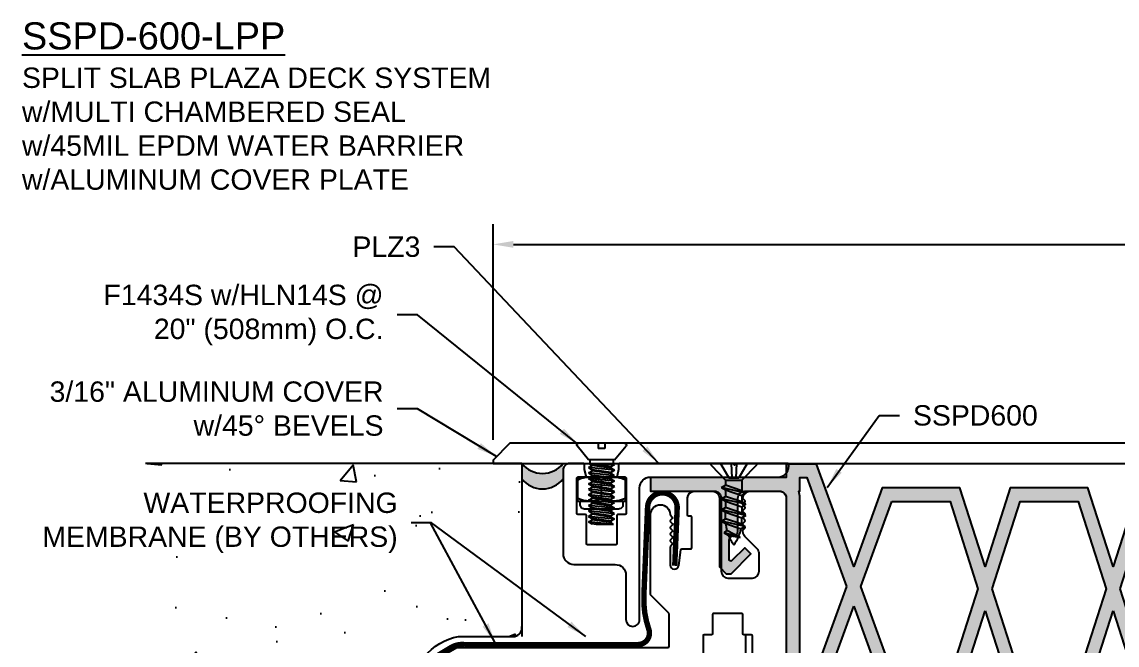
# Model space of a CAD drawing. Header units: inches. Extents: x -1.1 to 43.2, y -8.3 to 4.1.
# Drawn here: x -1.14 to 8.95, y -1.67 to 4.07 of the extents above; entities that cross this region are included whole.
import ezdxf

# ---------------------------------------------------------------- set-up
doc = ezdxf.new("R2010")
doc.units = ezdxf.units.IN
doc.header["$MEASUREMENT"] = 0
for name, color, linetype in [('Anchors', 4, 'Continuous'), ('Conditions', 1, 'Continuous'), ('Dimensions', 3, 'Continuous'), ('Fillers', 2, 'Continuous'), ('Metals', 7, 'Continuous'), ('Seal', 5, 'Continuous'), ('Text', 2, 'Continuous')]:
    doc.layers.add(name, color=color, linetype=linetype)
doc.styles.add('ARIAL', font='arial.ttf')
doc.dimstyles.new('ARIAL', dxfattribs={"dimtxt": 0.1875, "dimasz": 0.1875, "dimexe": 0.1875, "dimexo": 0.1875, "dimgap": 0.1875, "dimtad": 0, "dimtih": 1, "dimtoh": 1, "dimdec": 4, "dimzin": 0, "dimdsep": 46, "dimlunit": 4, "dimtxsty": 'ARIAL', "dimcen": 0.1875, "dimadec": 0, "dimazin": 0, "dimtfac": 1, "dimtdec": 4, "dimtofl": 0, "dimtmove": 0, "dimatfit": 3, "dimfxl": 0, "dimfrac": 2, "dimtolj": 1, "dimtzin": 0, "dimarcsym": 0})

# ---------------------------------------------------------------- blocks, each defined once
blk = doc.blocks.new('PLZLP1')
blk.add_lwpolyline([(1.247071067811863, 0.7295710678118663, 0.1989123673796979), (1.249999999999998, 0.7366421356237325), (1.249999999999996, 1.473000000000001, 1), (1.069999999999999, 1.473000000000001, -0.1989123673796543), (1.067071067811863, 1.465928932188135), (1.051213203435594, 1.450071067811867, 0.414213562373099), (1.051213203435594, 1.435928932188135), (1.067071067811863, 1.420071067811866, -0.1989123673796674), (1.069999999999999, 1.413000000000001, -0.1989123673796312), (1.067071067811865, 1.405928932188137), (1.051213203435594, 1.390071067811866, 0.4142135623730622), (1.051213203435594, 1.375928932188136), (1.067071067811863, 1.360071067811866, -0.1989123673796674), (1.069999999999999, 1.353000000000001, -0.1989123673796312), (1.067071067811865, 1.345928932188136), (1.051213203435594, 1.330071067811867, 0.4142135623730624), (1.051213203435594, 1.315928932188135), (1.067071067811863, 1.300071067811866, -0.1989123673796988), (1.069999999999999, 1.293, -0.1989123673796298), (1.067071067811865, 1.285928932188136), (1.051213203435594, 1.270071067811866, 0.4142135623730438), (1.051213203435596, 1.255928932188135), (1.067071067811863, 1.240071067811867, -0.1989123673796838), (1.069999999999999, 1.233000000000001, -0.1989123673796245), (1.067071067811865, 1.225928932188136), (1.051213203435594, 1.210071067811866, 0.4142135623730806), (1.051213203435596, 1.195928932188134), (1.067071067811863, 1.180071067811866, -0.1989123673796483), (1.069999999999997, 1.173000000000001), (1.069999999999997, 1.010000000000001, -0.9360898390489637), (0.9903479307737371, 1.004735647610976), (0.9711529076102021, 1.149316088097257, 0.376061697724831), (0.9612398903036361, 1.158000000000001), (0.8799999999999972, 1.158000000000001, -0.414213562373045), (0.8699999999999974, 1.168000000000001), (0.8699999999999974, 1.448, -0.4142135623730711), (0.8799999999999972, 1.458000000000001), (0.8999999999999986, 1.458000000000001, 0.4142135623730387), (0.9099999999999984, 1.468000000000001), (0.9099999999999984, 1.625500000000001, 0.4142135623730951), (0.8474999999999984, 1.688000000000001), (0.6624999999999979, 1.688000000000001, 0.414213562373097), (0.5999999999999979, 1.625500000000001), (0.5999999999999979, 0.9505000000000008, -0.4142135623730868), (0.5374999999999979, 0.8880000000000008), (0.3124999999999982, 0.8880000000000008, -0.4142135623730845), (0.2499999999999982, 0.9505000000000008), (0.2499999999999982, 1.112111652351683, -0.1989123673796587), (0.2683058261758386, 1.156305826175842), (0.3816941738241564, 1.269694173824159, 0.1989123673796594), (0.3999999999999968, 1.313888347648319), (0.3999999999999968, 1.325500000000001, 0.1989123673796171), (0.3970710678118632, 1.332571067811866), (0.3812132034355944, 1.348428932188136, -0.4142135623730624), (0.3812132034355944, 1.362571067811866), (0.3970710678118632, 1.378428932188135, 0.1989123673796693), (0.3999999999999968, 1.385500000000001, 0.1989123673796416), (0.3970710678118632, 1.392571067811867), (0.3812132034355944, 1.408428932188135, -0.4142135623730622), (0.3812132034355944, 1.422571067811866), (0.3970710678118632, 1.438428932188136, 0.1989123673796462), (0.3999999999999968, 1.445500000000001, 0.1989123673796416), (0.3970710678118632, 1.452571067811866), (0.3812132034355944, 1.468428932188135, -0.414213562373099), (0.3812132034355944, 1.482571067811866), (0.3970710678118632, 1.498428932188135, 0.1989123673796462), (0.3999999999999968, 1.505500000000001, 0.1989123673796416), (0.3970710678118632, 1.512571067811866), (0.3812132034355944, 1.528428932188135, -0.4142135623730442), (0.3812132034355944, 1.542571067811866), (0.3970710678118632, 1.558428932188136, 0.1989123673796379), (0.3999999999999968, 1.565500000000001, 0.1989123673796416), (0.3970710678118632, 1.572571067811866), (0.3812132034355944, 1.588428932188135, -0.4142135623730992), (0.3812132034355944, 1.602571067811867), (0.3970710678118632, 1.618428932188135, 0.1989123673796379), (0.3999999999999968, 1.625500000000001, 0.4142135623730951), (0.3374999999999968, 1.688000000000001), (0.06249999999999822, 1.688000000000001, 0.414213562373097), (-1.77635683940025e-15, 1.625500000000001), (-1.77635683940025e-15, 0.01000000000000068, 0.4142135623731101), (0.009999999999999787, 0), (0.389999999999997, 0, 0.4142135623730779), (0.3999999999999968, 0.01000000000000068), (0.3999999999999968, 0.1150000000000002, 0.4142135623730561), (0.389999999999997, 0.125), (0.322499999999998, 0.125, -0.4142135623730841), (0.3124999999999982, 0.1350000000000007), (0.3124999999999982, 0.3550000000000004, -0.4142135623730581), (0.322499999999998, 0.3650000000000002), (0.389999999999997, 0.3650000000000002, 0.4142135623730518), (0.3999999999999968, 0.375), (0.3999999999999968, 0.5525000000000002, -0.414213562373097), (0.4099999999999984, 0.5625000000000009), (0.6699999999999982, 0.5625000000000009, -0.4142135623730692), (0.6799999999999979, 0.5525000000000002), (0.6799999999999979, 0.375, 0.414213562373045), (0.6899999999999977, 0.3650000000000002), (0.7574999999999967, 0.3650000000000002, -0.4142135623730561), (0.7674999999999965, 0.3550000000000004), (0.7674999999999965, 0.1350000000000007, -0.4142135623730779), (0.7574999999999967, 0.125), (0.6899999999999977, 0.125, 0.414213562373045), (0.6799999999999979, 0.1150000000000002), (0.6799999999999979, 0.01000000000000068, 0.4142135623731101), (0.6899999999999995, 0), (3.239999999999998, 0, 0.414213562373091), (3.249999999999998, 0.01000000000000068), (3.249999999999998, 0.1192264973081016, 0.2679491924311495), (3.244999999999999, 0.1278867513459465), (3.035814157129574, 0.2486602540378451, 0.131652497587407), (3.030814157129573, 0.2500000000000009), (1.089999999999998, 0.2500000000000009, -0.414213562373097), (1.079999999999998, 0.2600000000000007), (1.079999999999998, 0.5583578643762701, -0.1989123673796518), (1.082928932188132, 0.5654289321881354)], format="xyb", close=True)
blk = doc.blocks.new('*D5')
at = {"layer": 'Defpoints', "color": 0}
for p in [(5.895181866325117, -1.943123596611392), (5.365181866325116, -2.168123596611393), (5.532961324120994, -2.168123596611393)]:
    blk.add_point(p, dxfattribs=at)
at = {"layer": 'Dimensions', "color": 0, "lineweight": -2}
for p, q in [((5.532961324120995, -1.755623596611392), (5.532961324120995, -1.568123596611392)), ((5.707681866325117, -1.943123596611392), (5.345461324120995, -1.943123596611392)), ((5.552681866325116, -2.168123596611393), (5.720461324120994, -2.168123596611393)), ((5.532961324120994, -2.355623596611393), (5.532961324120994, -2.543123596611393)), ((5.532961324120994, -2.543123596611393), (5.345461324120994, -2.543123596611393))]:
    blk.add_line(p, q, dxfattribs=at)
at = {"layer": 'Dimensions', "color": 0}
for points in [[(5.501711324120995, -1.755623596611392), (5.564211324120995, -1.755623596611392), (5.532961324120995, -1.943123596611392)], [(5.501711324120994, -2.355623596611393), (5.564211324120994, -2.355623596611393), (5.532961324120994, -2.168123596611393)]]:
    blk.add_solid(points, dxfattribs=at)
at = {"layer": 'Dimensions', "color": 0, "insert": (4.775159482374747, -2.543123596611392), "char_height": 0.1875, "attachment_point": 5, "style": 'ARIAL'}
blk.add_mtext('\\A1;1/4"\\P [6mm]', dxfattribs=at)
blk = doc.blocks.new('FSM1434S')
for p, q in [((0.2021999590287287, 0), (-0.2021999590287287, 0)), ((-0.1223999999999954, 0), (-0.04559999999999675, -0.1319999999999997)), ((-0.02372020366593475, 0), (-0.01903137791199683, -0.1319999999999997)), ((0.02372020366593475, 0), (0.01903137791199683, -0.1319999999999997)), ((0.1224000000000025, 0), (0.04560000000000386, -0.1319999999999997)), ((-0.209070226997607, -0.01631208755444646), (-0.07499999999999929, -0.1535999999999991)), ((0.2090702269976141, -0.01631208755444646), (0.07499999999999929, -0.1535999999999991)), ((-0.1124999999999936, -0.2213411198084714), (-0.07499999999999218, -0.1996904847138605)), ((-0.07499999999999929, -0.1535999999999991), (0.07499999999999929, -0.1535999999999991)), ((-0.07499999999999929, -0.1535999999999991), (-0.0750000000000064, -0.199690484713857)), ((0.0750000000000064, -0.2512904847138611), (-0.07499999999999218, -0.1996904847138605)), ((-0.04559999999999675, -0.1319999999999997), (0.04560000000000386, -0.1319999999999997)), ((0.07499999999999929, -0.1535999999999991), (0.07499999999999929, -0.2512904847138593)), ((0.1125000000000078, -0.2729411198084719), (-0.1124999999999936, -0.2213411198084714)), ((-0.1124999999999936, -0.2213411198084714), (-0.07499999999999218, -0.2429917549030822)), ((-0.07499999999999929, -0.2429917549030787), (-0.07499999999999929, -0.2464904847138598)), ((-0.07499999999999218, -0.2429917549030822), (-0.07499999999999218, -0.3028904847138598)), ((-0.07499999999999218, -0.2429917549030822), (0.0750000000000064, -0.2945917549030828)), ((0.1125000000000078, -0.2729411198084719), (0.0750000000000064, -0.2512904847138611)), ((0.1125000000000078, -0.2729411198084719), (0.0750000000000064, -0.2945917549030828)), ((0.07499999999999929, -0.2945917549030863), (0.07499999999999929, -0.2980904847138603)), ((0.0750000000000064, -0.2945917549030828), (0.0750000000000064, -0.3544904847138604)), ((-0.1124999999999936, -0.3245411198084707), (-0.07499999999999218, -0.3028904847138598)), ((0.1125000000000078, -0.3761411198084712), (-0.1124999999999936, -0.3245411198084707)), ((-0.1124999999999936, -0.3245411198084707), (-0.07499999999999218, -0.3461917549030833)), ((0.0750000000000064, -0.3544904847138604), (-0.07499999999999218, -0.3028904847138598)), ((-0.07499999999999218, -0.3461917549030833), (0.0750000000000064, -0.3977917549030821)), ((-0.07499999999999218, -0.3461917549030833), (-0.07499999999999218, -0.4060904847138609)), ((0.1125000000000078, -0.3761411198084712), (0.0750000000000064, -0.3544904847138604)), ((0.1125000000000078, -0.3761411198084712), (0.0750000000000064, -0.3977917549030821)), ((0.0750000000000064, -0.3977917549030821), (0.0750000000000064, -0.4576904847138596)), ((-0.1124999999999936, -0.4277411198084717), (-0.07499999999999218, -0.4060904847138609)), ((0.1125000000000078, -0.4793411198084705), (-0.1124999999999936, -0.4277411198084717)), ((-0.1124999999999936, -0.4277411198084717), (-0.07499999999999218, -0.4493917549030826)), ((0.0750000000000064, -0.4576904847138596), (-0.07499999999999218, -0.4060904847138609)), ((-0.07499999999999218, -0.5092904847138566), (-0.07499999999999218, -0.449391754903079)), ((-0.07499999999999218, -0.4493917549030826), (0.0750000000000064, -0.5009917549030831)), ((0.1125000000000078, -0.4793411198084705), (0.0750000000000064, -0.4576904847138596)), ((0.1125000000000078, -0.4793411198084705), (0.0750000000000064, -0.5009917549030831)), ((0.0750000000000064, -0.5244), (0.0750000000000064, -0.5009917549030796)), ((-0.1124999999999936, -0.5309411198084675), (-0.07499999999999218, -0.5092904847138566)), ((0.1054974343528237, -0.5812244573502046), (-0.1124999999999936, -0.5309411198084675)), ((-0.1124999999999936, -0.5309411198084675), (-0.07499999999999218, -0.5525917549030783)), ((0.07338413121035003, -0.5603346258502135), (-0.07499999999999218, -0.5092904847138566)), ((-0.07499999999999218, -0.5525917549030783), (0.06720391934592485, -0.6015099031580746)), ((0.1054974343528237, -0.5812244573502046), (0.06720391934592485, -0.6015099031580746)), ((0.1054974343528237, -0.5812244573502046), (0.07338413121035003, -0.5603346258502135)), ((-0.0885093113710731, -0.6395809368833536), (-0.06322969394716083, -0.6186114104252809)), ((0.05766015458528884, -0.6814778965481771), (-0.0885093113710731, -0.6395809368833536)), ((-0.0885093113710731, -0.6395809368833536), (-0.0513025382185468, -0.6605294167157645)), ((0.05766015458528884, -0.6814778965481771), (-0.06322969394716083, -0.6186114104252809)), ((-0.0513025382185468, -0.6605294167157645), (0.05766015458528884, -0.6814778965481771))]:
    blk.add_line(p, q)
for centre, radius, start, end in [((-0.2021999590287287, -0.009602841491085812), 0.009602841491087389, 90, 224.3206352445347), ((0.2021999590287287, -0.009602841491085812), 0.009602841491087389, 315.6793647554653, 90), ((0.2981151623510634, -0.5256258103886129), 0.3731171759479361, 184.1973960888634, 194.4309384336967), ((-0.2981151623510492, -0.5256258103886129), 0.3731171759479361, 336.5003795182769, 348.2653928388687), ((-0.2981151623510492, -0.5256258103886129), 0.3731171759479361, 354.6624059884859, 0.1882354729873082), ((0.2981151623510634, -0.5256258103886129), 0.3731171759479361, 201.2487049367108, 216.9666793800467), ((-0.2981151623510492, -0.5256258103886129), 0.3731171759479361, 323.0333206199533, 335.8103984866806)]:
    blk.add_arc(centre, radius, start, end)
blk = doc.blocks.new('SSPD600')
h = blk.add_hatch(color=256)
h.paths.add_polyline_path([(3.31386309079528, 0.03000000000000291), (3.081749999999891, -0.6935841450781073), (2.849636909204499, 0.02999999999999937), (2.134363090795324, 0.03000000000000114), (1.870999999999933, -0.6935841450781094), (1.527563457665983, 0.2499999999999947), (1.249999999999956, 0.2499999999999947), (1.249999999999957, 0.1249999999999982), (-4.440892098500626e-16, 0.1249999999999982), (0, 0), (0.5709999999999802, 1.77635683940025e-15, -0.414213562373095), (0.633999999999979, -0.06299999999999704), (0.6339999999999795, -0.6969999999999711), (0.6969999999999761, -0.7599999999999714), (0.7419999999999729, -0.7599999999999715), (0.9244335495460985, -0.5775664504538494), (0.8678650070511766, -0.5209979079589255), (0.749606601717776, -0.6392563132923276, -0.6681786379192963), (0.7239999999999753, -0.6286497115745284), (0.7239999999999753, -0.4499999999999797, -0.4142135623730918), (0.763999999999974, -0.4099999999999806, 0.4142135623730918), (0.8039999999999727, -0.3699999999999815), (0.8039999999999727, -0.06299999999999706, -0.4142135623730951), (0.8669999999999716, 1.790234627208065e-15), (1.186999999999958, 1.77635683940025e-15, -0.4142135623730954), (1.249999999999956, -0.06299999999999711), (1.249999999999954, -2.765243172579735), (1.51861526720523, -3.503257553746998, 0.3152987888789869), (1.87099999999994, -3.749999999999863, 0.3152987888789802), (2.223384732794639, -3.503257553746997), (2.49199999999991, -2.765243172579739), (2.760615267205185, -3.503257553746996, 0.2925142863903565), (3.081749999999897, -3.748695648221781, 0.2746935280229715), (3.402884732794593, -3.503257553746996), (3.671499999999869, -2.897533122415693), (3.94011526720514, -3.503257553747, 0.2925142863903512), (4.261249999999848, -3.748695648221781, 0.2984658077036655), (4.582384732794548, -3.503257553746999), (4.850999999999821, -2.897533122415717), (5.1196152672051, -3.503257553747, 0.2925142863903492), (5.440749999999798, -3.748695648221782, 0.2640128131684243), (5.761884732794504, -3.503257553747001), (6.030499999999776, -2.765243172579739), (6.299115267205057, -3.503257553746999, 0.3152987888789822), (6.651499999999761, -3.749999999999863, 0.3152987888789816), (7.003884732794464, -3.503257553746995), (7.272499999999734, -2.765243172579738), (7.272499999999733, -0.06299999999999886, -0.4142135623730951), (7.335499999999733, 1.77635683940025e-15), (7.655499999999721, 1.783295733304158e-15, -0.4142135623730951), (7.71849999999972, -0.06299999999999704), (7.71849999999972, -0.3699999999999839, 0.4142135623730868), (7.758499999999717, -0.4099999999999824, -0.4142135623730918), (7.798499999999715, -0.4499999999999802), (7.798499999999715, -0.6286497115745279, -0.6681786379193178), (7.772893398281914, -0.6392563132923271), (7.654634992948512, -0.5209979079589251), (7.598066450453592, -0.5775664504538477), (7.780499999999717, -0.759999999999973), (7.825499999999717, -0.7599999999999731), (7.888499999999711, -0.6969999999999722), (7.888499999999711, -0.06299999999999706, -0.4142135623730951), (7.95149999999971, 1.790234627208065e-15), (8.522499999999692, 1.77635683940025e-15), (8.522499999999692, 0.1249999999999983), (7.272499999999733, 0.1249999999999982), (7.272499999999733, 0.2499999999999929), (6.994936542333708, 0.2499999999999964), (6.651499999999759, -0.6935841450781115), (6.388136909204366, 0.03000000000000291), (5.672863090795191, 0.03000000000000291), (5.440749999999799, -0.6935841450781085), (5.208636909204408, 0.0300000000000047), (4.493363090795238, 0.03000000000000114), (4.261249999999844, -0.693584145078111), (4.029136909204453, 0.03000000000000291)])
h.paths.add_polyline_path([(3.93796082546314, -0.09499999999998822), (4.195613055353483, -0.8981992846840915), (3.671499999999869, -2.532057572395329), (3.147386944646249, -0.8981992846840878), (3.40503917453659, -0.09499999999998997)], flags=16)
h.paths.add_polyline_path([(3.016113055353531, -0.8981992846840876), (2.514556388839352, -2.461740791560172), (1.937511110779673, -0.8763219200882926), (2.221889033071532, -0.09499999999998998), (2.758460825463187, -0.0949999999999953)], flags=16)
h.paths.add_polyline_path([(4.584539174536548, -0.09499999999998998), (5.117460825463096, -0.0949999999999882), (5.37511305535344, -0.8981992846840874), (4.850999999999818, -2.532057572395347), (4.326886944646201, -0.898199284684095)], flags=16)
h.paths.add_polyline_path([(3.081749999999891, -1.102814424290072), (3.59738444290325, -2.710241675646364), (3.286195145183706, -3.458384010773012, -0.2603241482600565), (3.079754394362832, -3.622779599050769, -0.2790076256030863), (2.878076844803416, -3.460505035831288), (2.584333097608406, -2.653450723307008)], flags=16)
h.paths.add_polyline_path([(4.261249999999844, -1.102814424290072), (4.776896729538226, -2.710279977726946), (4.464665006629332, -3.461214293189948, -0.2882746981297863), (4.26191630620309, -3.62312222325637, -0.2819026123962213), (4.057576844803372, -3.460505035831293), (3.745606342903971, -2.710270399763536)], flags=16)
h.paths.add_polyline_path([(1.804488889220192, -0.8763219200882927), (1.374999999999948, -2.056332945127556), (1.37499999999995, -0.06299999999999878, 0.08563797076646412), (1.364129895839132, 5.329070518200751e-15), (1.37499999999995, 7.105427357601002e-15), (1.37499999999995, 0.1250000000000018), (1.440037515389772, 0.1250000000000018)], flags=16)
h.paths.add_polyline_path([(5.764039174536501, -0.09499999999998998), (6.300610966928158, -0.09499999999998998), (6.584988889220018, -0.8763219200882932), (6.03049999999978, -2.39976762255939), (6.007943611160332, -2.461740791560179), (5.506386944646158, -0.8981992846840882)], flags=16)
h.paths.add_polyline_path([(1.870999999999933, -1.059059695098474), (2.42548888922017, -2.582505397569554), (2.105923155196407, -3.46050503583129, -0.3152987888789809), (1.870999999999938, -3.62499999999987, -0.3152987888789884), (1.636076844803462, -3.460505035831291), (1.374999999999947, -2.743202299991172), (1.374999999999947, -2.421808495147927)], flags=16)
h.paths.add_polyline_path([(5.440749999999797, -1.102814424290072), (5.938166902391281, -2.653450723307008), (5.645657130373948, -3.457114716894465, -0.2481028093257481), (5.437557923772715, -3.622616121012147, -0.2777064699222137), (5.237076844803334, -3.460505035831297), (4.925106342903922, -2.710270399763553)], flags=16)
h.paths.add_polyline_path([(6.651499999999755, -1.059059695098474), (7.147499999999742, -2.421808495147929), (7.147499999999742, -2.743202299991172), (6.886423155196226, -3.460505035831291, -0.3152987888789889), (6.65149999999975, -3.62499999999987, -0.3152987888789811), (6.416576844803281, -3.46050503583129), (6.097011110779519, -2.582505397569554)], flags=16)
h.paths.add_polyline_path([(6.718011110779496, -0.8763219200882927), (7.082462484609916, 0.1250000000000018), (7.147499999999738, 0.1250000000000018), (7.147499999999738, 7.107162081076979e-15), (7.158370104160557, 5.329070518200751e-15, 0.08563797076646777), (7.147499999999738, -0.06300000000000149), (7.147499999999742, -2.056332945127555)], flags=16)
for points in [[(7.272499999999733, -0.06299999999999706, -0.4142135623730869), (7.335499999999733, 1.77635683940025e-15), (7.655499999999721, 1.77635683940025e-15, -0.4142135623730951), (7.71849999999972, -0.06299999999999706), (7.71849999999972, -0.369999999999985, 0.4142135623730785), (7.758499999999717, -0.4099999999999824, -0.4142135623730884), (7.798499999999715, -0.4499999999999797), (7.798499999999715, -0.6286497115745302, -0.6681786379192528), (7.772893398281914, -0.6392563132923268), (7.654634992948512, -0.5209979079589253), (7.598066450453592, -0.5775664504538476), (7.780499999999718, -0.7599999999999731), (7.825499999999717, -0.7599999999999731), (7.888499999999711, -0.6969999999999725), (7.888499999999711, -0.06299999999999706, -0.4142135623730951), (7.95149999999971, 1.77635683940025e-15), (8.522499999999692, 1.77635683940025e-15), (8.522499999999692, 0.1249999999999982), (7.272499999999733, 0.1249999999999982), (7.272499999999733, 0.2499999999999929), (6.994936542333708, 0.2499999999999964), (6.651499999999759, -0.6935841450781108), (6.388136909204366, 0.03000000000000291), (5.672863090795191, 0.03000000000000291), (5.440749999999799, -0.6935841450781091), (5.208636909204408, 0.03000000000000469), (4.493363090795238, 0.03000000000000114), (4.261249999999844, -0.6935841450781108), (4.029136909204453, 0.03000000000000291), (3.31386309079528, 0.03000000000000291), (3.081749999999891, -0.6935841450781073), (2.849636909204499, 0.02999999999999936), (2.134363090795324, 0.03000000000000114), (1.870999999999933, -0.6935841450781091), (1.527563457665982, 0.2499999999999947), (1.249999999999956, 0.2499999999999947), (1.249999999999957, 0.1249999999999982), (0, 0.1249999999999982), (0, 0), (0.570999999999982, 1.77635683940025e-15, -0.4142135623730869), (0.633999999999979, -0.06299999999999706), (0.633999999999979, -0.6969999999999708), (0.6969999999999761, -0.7599999999999714), (0.7419999999999733, -0.7599999999999714), (0.924433549546098, -0.5775664504538494), (0.8678650070511766, -0.5209979079589253), (0.7496066017177734, -0.6392563132923303, -0.6681786379192081), (0.7239999999999753, -0.6286497115745284), (0.7239999999999753, -0.4499999999999797, -0.4142135623730885), (0.7639999999999736, -0.4099999999999806, 0.414213562373095), (0.8039999999999727, -0.3699999999999815), (0.8039999999999727, -0.06299999999999706, -0.4142135623730951), (0.8669999999999716, 1.77635683940025e-15), (1.186999999999959, 1.77635683940025e-15, -0.4142135623730869), (1.249999999999956, -0.06299999999999706), (1.249999999999954, -2.765243172579735), (1.51861526720523, -3.503257553746996, 0.3152987888789879), (1.87099999999994, -3.749999999999863, 0.3152987888789808), (2.223384732794639, -3.503257553746996), (2.49199999999991, -2.765243172579739), (2.760615267205186, -3.503257553747, 0.2925142863903486), (3.081749999999889, -3.748695648221782, 0.2746935280229771), (3.402884732794593, -3.503257553746996), (3.671499999999869, -2.897533122415693), (3.94011526720514, -3.503257553747, 0.2925142863903494), (4.261249999999844, -3.748695648221782, 0.2984658077036677), (4.582384732794548, -3.503257553747), (4.850999999999821, -2.897533122415718), (5.1196152672051, -3.503257553747, 0.2925142863903497), (5.440749999999799, -3.748695648221782, 0.264012813168422), (5.761884732794503, -3.503257553747003), (6.030499999999776, -2.765243172579739), (6.299115267205055, -3.503257553746996, 0.3152987888789847), (6.651499999999761, -3.749999999999863, 0.3152987888789829), (7.003884732794464, -3.503257553746993), (7.272499999999734, -2.765243172579739)], [(1.804488889220192, -0.8763219200882926), (1.374999999999948, -2.056332945127556), (1.37499999999995, -0.06299999999999706, 0.0856379707664618), (1.364129895839132, 5.329070518200751e-15), (1.374999999999949, 7.105427357601002e-15), (1.37499999999995, 0.1250000000000018), (1.440037515389772, 0.1250000000000018)], [(6.718011110779496, -0.8763219200882926), (7.147499999999742, -2.056332945127556), (7.147499999999738, -0.06299999999999706, -0.0856379707664618), (7.158370104160557, 5.329070518200751e-15), (7.147499999999738, 7.105427357601002e-15), (7.147499999999738, 0.1250000000000018), (7.082462484609916, 0.1250000000000018)], [(1.870999999999933, -1.059059695098474), (2.42548888922017, -2.582505397569554), (2.105923155196407, -3.460505035831291, -0.3152987888789797), (1.870999999999938, -3.62499999999987, -0.3152987888789881), (1.636076844803462, -3.460505035831291), (1.374999999999947, -2.743202299991173), (1.374999999999947, -2.421808495147927)], [(3.081749999999891, -1.102814424290072), (3.59738444290325, -2.710241675646364), (3.286195145183713, -3.458384010772994, -0.2603241482600675), (3.079754394362844, -3.622779599050771, -0.2790076256030988), (2.878076844803416, -3.460505035831288), (2.584333097608406, -2.653450723307008)], [(4.261249999999844, -1.102814424290072), (4.776896729538226, -2.710279977726946), (4.464665006629332, -3.461214293189949, -0.2882746981297682), (4.261916306203108, -3.623122223256372, -0.2819026123962392), (4.057576844803373, -3.460505035831295), (3.745606342903971, -2.710270399763536)], [(5.440749999999797, -1.102814424290072), (5.938166902391281, -2.653450723307008), (5.645657130373948, -3.457114716894464, -0.248102809325743), (5.437557923772724, -3.622616121012149, -0.2777064699222255), (5.237076844803333, -3.460505035831295), (4.925106342903922, -2.710270399763553)], [(6.651499999999755, -1.059059695098474), (6.097011110779519, -2.582505397569554), (6.416576844803281, -3.460505035831291, 0.3152987888789797), (6.65149999999975, -3.62499999999987, 0.3152987888789881), (6.886423155196226, -3.460505035831291), (7.147499999999742, -2.743202299991173), (7.147499999999742, -2.421808495147927)]]:
    blk.add_lwpolyline(points, format="xyb", close=True)
for points in [[(2.221889033071532, -0.09499999999998998), (2.758460825463187, -0.09499999999999531), (3.016113055353531, -0.8981992846840878), (2.514556388839352, -2.461740791560173), (1.937511110779673, -0.8763219200882926)], [(3.147386944646249, -0.8981992846840878), (3.40503917453659, -0.09499999999998998), (3.93796082546314, -0.0949999999999882), (4.195613055353483, -0.8981992846840914), (3.671499999999869, -2.532057572395329)], [(4.326886944646201, -0.8981992846840949), (4.584539174536548, -0.09499999999998998), (5.117460825463096, -0.0949999999999882), (5.37511305535344, -0.8981992846840878), (4.850999999999818, -2.532057572395347)], [(5.506386944646158, -0.8981992846840878), (5.764039174536501, -0.09499999999998998), (6.300610966928158, -0.09499999999998998), (6.584988889220018, -0.8763219200882926), (6.03049999999978, -2.39976762255939), (6.007943611160332, -2.46174079156018)]]:
    blk.add_lwpolyline(points, close=True)
blk = doc.blocks.new('PLZ3')
blk.add_lwpolyline([(1.574999999999999, 1.03, -0.414213562373095), (1.584999999999997, 1.02), (1.584999999999997, 0.7600000000000007, 0.4142135623730992), (1.594999999999999, 0.7500000000000009), (1.855, 0.75, 0.4142135623730909), (1.864999999999998, 0.7600000000000007), (1.864999999999998, 1.02, -0.414213562373095), (1.875, 1.03), (1.942499999999999, 1.03, 0.4142135623730909), (1.952500000000001, 1.040000000000001), (1.952499999999997, 1.365, 0.414213562373095), (1.942499999999999, 1.375), (1.877587344537002, 1.375, -0.4827156194513416), (1.867846372534569, 1.387261297071993), (1.880990972002433, 1.443884187087406, 0.05708755197964378), (1.881249999999998, 1.446145484159399), (1.881249999999998, 1.49, -0.4142135623730607), (1.891249999999999, 1.500000000000001), (2.017500000000002, 1.500000000000001, -0.4142135623730982), (2.080000000000002, 1.4375), (2.080000000000002, 0.6700000000000008, -0.4142135623730909), (1.98, 0.5700000000000012), (1.599999999999998, 0.5700000000000012, 0.414213562373095), (1.5, 0.4700000000000006), (1.5, 0.06250000000000089, -0.4142135623730909), (1.4375, 8.881784197001252e-16, -0.4142135623730992), (1.375, 0.06250000000000089), (1.375000000000004, 1.274999999999999, 0.414213562373095), (1.275000000000002, 1.375), (0.1000000000000014, 1.375, -0.4142135623730935), (0, 1.475), (0, 1.49, -0.414213562373095), (0.01000000000000156, 1.500000000000001), (0.4849999999999994, 1.500000000000001), (0.5, 1.485), (0.5150000000000006, 1.500000000000001), (1.55875, 1.500000000000001, -0.4142135623731126), (1.568749999999998, 1.49), (1.568749999999998, 1.446145484159399, 0.0570875519796469), (1.569009027997566, 1.443884187087406), (1.582153627465431, 1.387261297071993, -0.4827156194513327), (1.572412655462998, 1.375), (1.507499999999997, 1.375, 0.414213562373095), (1.497499999999999, 1.365), (1.497499999999999, 1.04, 0.4142135623730992), (1.5075, 1.029999999999999)], format="xyb", close=True)
blk = doc.blocks.new('HLN14S')
for p, q in [((-0.2195000000000027, 0.291999999999998), (0.2194999999999991, 0.2920000000000016)), ((-0.2195000000000009, 0.0702965621585534), (-0.2195000000000027, 0.291999999999998)), ((8.881784197001252e-16, 0.0956747967394378), (-8.881784197001252e-16, 0.2666217654191172)), ((0.2194999999999991, 0.0702965621585534), (0.2194999999999991, 0.2920000000000016)), ((0.2195000000000009, 0.0702965621585534), (-0.2195000000000027, 0.0702965621585534)), ((-0.1975500000000006, 0.0702965621585534), (-0.1975500000000006, 0.0351200000000027)), ((0.1624299999999996, 0), (-0.1624299999999996, 0)), ((0.1975499999999988, 0.03511999999999915), (0.1975499999999988, 0.0702965621585534))]:
    blk.add_line(p, q)
for centre, radius, start, end in [((-0.1097499999999991, 0.04200000000000159), 0.25, 63.95990540012009, 116.0400945998816), ((0.1097500000000009, 0.04200000000000159), 0.25, 63.95990540011964, 116.0400945998812), ((-0.1097500000000009, 0.3202965621585534), 0.25, 243.9599054001192, 296.0400945998812), ((-0.1624299999999996, 0.0351200000000027), 0.03511999999999992, 180, 270), ((0.1097499999999991, 0.3202965621585534), 0.25, 243.9599054001196, 296.0400945998807), ((0.1624299999999996, 0.03511999999999915), 0.03511999999999992, 270, 0)]:
    blk.add_arc(centre, radius, start, end)
blk = doc.blocks.new('F1434')
for p, q in [((-22.55493025342908, -11.88433318284262), (-22.37193025342908, -11.88433318284262)), ((-22.37193025342908, -11.88433318284262), (-22.37193025342908, -11.93433318284262)), ((-22.30993025342908, -11.88433318284262), (-22.30993025342908, -11.93433318284262)), ((-22.30993025342908, -11.88433318284262), (-22.12693025342908, -11.88433318284262)), ((-22.45993025342908, -12.03970327369018), (-22.56658216308475, -11.90877950495105)), ((-22.37193025342908, -11.93433318284262), (-22.30993025342908, -11.93433318284262)), ((-22.22193025342908, -12.03970327369018), (-22.11527834377341, -11.90877950495105)), ((-22.45993025342908, -12.03970327369018), (-22.22193025342908, -12.03970327369018)), ((-22.45993025342908, -12.08433318284262), (-22.44893025342908, -12.07896309199507)), ((-22.45993025342908, -12.08433318284262), (-22.40880698856031, -12.07896309199507)), ((-22.45993025342908, -12.08433318284262), (-22.42593025342908, -12.10396309199507)), ((-22.44893025342908, -12.03970327369018), (-22.44893025342908, -12.07896309199507)), ((-22.23293025342908, -12.07896309199507), (-22.44893025342908, -12.07896309199506)), ((-22.42593025342908, -12.10396309199507), (-22.25593025342908, -12.07896309199507)), ((-22.42593025342908, -12.11470327369018), (-22.25593025342908, -12.08970327369018)), ((-22.42593025342908, -12.10396309199507), (-22.42593025342908, -12.11470327369018)), ((-22.23293025342908, -12.07896309199507), (-22.25593025342908, -12.08970327369018)), ((-22.22193025342908, -12.10933318284262), (-22.25593025342908, -12.08970327369018)), ((-22.23293025342908, -12.03970327369018), (-22.23293025342908, -12.07896309199507)), ((-22.45993025342908, -12.13433318284262), (-22.22193025342908, -12.10933318284262)), ((-22.45993025342908, -12.13433318284262), (-22.42593025342908, -12.11470327369018)), ((-22.45993025342908, -12.13433318284262), (-22.42593025342908, -12.15396309199507)), ((-22.45993025342908, -12.18433318284262), (-22.22193025342908, -12.15933318284262)), ((-22.45993025342908, -12.18433318284262), (-22.42593025342908, -12.16470327369018)), ((-22.45993025342908, -12.18433318284262), (-22.42593025342908, -12.20396309199507)), ((-22.42593025342908, -12.15396309199507), (-22.25593025342908, -12.12896309199507)), ((-22.42593025342908, -12.16470327369018), (-22.25593025342908, -12.13970327369018)), ((-22.42593025342908, -12.15396309199507), (-22.42593025342908, -12.16470327369018)), ((-22.42593025342908, -12.20396309199507), (-22.25593025342908, -12.17896309199507)), ((-22.42593025342908, -12.21470327369018), (-22.25593025342908, -12.18970327369018)), ((-22.42593025342908, -12.20396309199507), (-22.42593025342908, -12.21470327369018)), ((-22.22193025342908, -12.10933318284262), (-22.25593025342908, -12.12896309199507)), ((-22.25593025342908, -12.12896309199507), (-22.25593025342908, -12.13970327369018)), ((-22.22193025342908, -12.15933318284262), (-22.25593025342908, -12.13970327369018)), ((-22.22193025342908, -12.15933318284262), (-22.25593025342908, -12.17896309199507)), ((-22.25593025342908, -12.17896309199507), (-22.25593025342908, -12.18970327369018)), ((-22.22193025342908, -12.20933318284262), (-22.25593025342908, -12.18970327369018)), ((-22.45993025342908, -12.23433318284262), (-22.22193025342908, -12.20933318284262)), ((-22.45993025342908, -12.23433318284262), (-22.42593025342908, -12.21470327369018)), ((-22.45993025342908, -12.23433318284262), (-22.42593025342908, -12.25396309199507)), ((-22.45993025342908, -12.28433318284262), (-22.22193025342908, -12.25933318284262)), ((-22.45993025342908, -12.28433318284262), (-22.42593025342908, -12.26470327369018)), ((-22.45993025342908, -12.28433318284262), (-22.42593025342908, -12.30396309199507)), ((-22.45993025342908, -12.33433318284262), (-22.22193025342908, -12.30933318284262)), ((-22.42593025342908, -12.25396309199507), (-22.25593025342908, -12.22896309199507)), ((-22.42593025342908, -12.26470327369018), (-22.25593025342908, -12.23970327369017)), ((-22.42593025342908, -12.25396309199507), (-22.42593025342908, -12.26470327369018)), ((-22.42593025342908, -12.30396309199507), (-22.25593025342908, -12.27896309199507)), ((-22.42593025342908, -12.31470327369018), (-22.25593025342908, -12.28970327369018)), ((-22.42593025342908, -12.30396309199507), (-22.42593025342908, -12.31470327369018)), ((-22.22193025342908, -12.20933318284262), (-22.25593025342908, -12.22896309199507)), ((-22.25593025342908, -12.22896309199507), (-22.25593025342908, -12.23970327369017)), ((-22.22193025342908, -12.25933318284262), (-22.25593025342908, -12.23970327369017)), ((-22.22193025342908, -12.25933318284262), (-22.25593025342908, -12.27896309199507)), ((-22.25593025342908, -12.27896309199507), (-22.25593025342908, -12.28970327369018)), ((-22.22193025342908, -12.30933318284262), (-22.25593025342908, -12.28970327369018)), ((-22.22193025342908, -12.30933318284262), (-22.25593025342908, -12.32896309199507)), ((-22.45993025342908, -12.33433318284262), (-22.42593025342908, -12.31470327369018)), ((-22.45993025342908, -12.33433318284262), (-22.42593025342908, -12.35396309199507)), ((-22.45993025342908, -12.38433318284262), (-22.22193025342908, -12.35933318284262)), ((-22.45993025342908, -12.38433318284262), (-22.42593025342908, -12.36470327369017)), ((-22.45993025342908, -12.38433318284262), (-22.42593025342908, -12.40396309199507)), ((-22.45993025342908, -12.43433318284262), (-22.22193025342908, -12.40933318284262)), ((-22.42593025342908, -12.35396309199507), (-22.25593025342908, -12.32896309199507)), ((-22.42593025342908, -12.36470327369017), (-22.25593025342908, -12.33970327369018)), ((-22.42593025342908, -12.35396309199507), (-22.42593025342908, -12.36470327369017)), ((-22.42593025342908, -12.40396309199507), (-22.25593025342908, -12.37896309199507)), ((-22.42593025342908, -12.41470327369018), (-22.25593025342908, -12.38970327369018)), ((-22.42593025342908, -12.40396309199507), (-22.42593025342908, -12.41470327369018)), ((-22.25593025342908, -12.32896309199507), (-22.25593025342908, -12.33970327369018)), ((-22.22193025342908, -12.35933318284262), (-22.25593025342908, -12.33970327369018)), ((-22.22193025342908, -12.35933318284262), (-22.25593025342908, -12.37896309199507)), ((-22.25593025342908, -12.37896309199507), (-22.25593025342908, -12.38970327369018)), ((-22.22193025342908, -12.40933318284262), (-22.25593025342908, -12.38970327369018)), ((-22.22193025342908, -12.40933318284262), (-22.25593025342908, -12.42896309199507)), ((-22.45993025342908, -12.43433318284262), (-22.42593025342908, -12.41470327369018)), ((-22.45993025342908, -12.43433318284262), (-22.42593025342908, -12.45396309199507)), ((-22.45993025342908, -12.48433318284262), (-22.22193025342908, -12.45933318284262)), ((-22.45993025342908, -12.48433318284262), (-22.42593025342908, -12.46470327369017)), ((-22.45993025342908, -12.48433318284262), (-22.42593025342908, -12.50396309199507)), ((-22.45993025342908, -12.53433318284262), (-22.22193025342908, -12.50933318284262)), ((-22.42593025342908, -12.45396309199507), (-22.25593025342908, -12.42896309199507)), ((-22.42593025342908, -12.46470327369017), (-22.25593025342908, -12.43970327369017)), ((-22.42593025342908, -12.45396309199507), (-22.42593025342908, -12.46470327369017)), ((-22.42593025342908, -12.50396309199507), (-22.25593025342908, -12.47896309199507)), ((-22.42593025342908, -12.51470327369018), (-22.25593025342908, -12.48970327369017)), ((-22.42593025342908, -12.50396309199507), (-22.42593025342908, -12.51470327369018)), ((-22.25593025342908, -12.42896309199507), (-22.25593025342908, -12.43970327369017)), ((-22.22193025342908, -12.45933318284262), (-22.25593025342908, -12.43970327369017)), ((-22.22193025342908, -12.45933318284262), (-22.25593025342908, -12.47896309199507)), ((-22.25593025342908, -12.47896309199507), (-22.25593025342908, -12.48970327369017)), ((-22.22193025342908, -12.50933318284262), (-22.25593025342908, -12.48970327369017)), ((-22.22193025342908, -12.50933318284262), (-22.25593025342908, -12.52896309199507)), ((-22.45993025342908, -12.53433318284262), (-22.42593025342908, -12.51470327369018)), ((-22.45993025342908, -12.53433318284262), (-22.42593025342908, -12.55396309199507)), ((-22.45993025342908, -12.58433318284262), (-22.22193025342908, -12.55933318284262)), ((-22.45993025342908, -12.58433318284262), (-22.42593025342908, -12.56470327369017)), ((-22.45993025342908, -12.58433318284262), (-22.42593025342908, -12.60396309199507)), ((-22.4507983731007, -12.63433318284262), (-22.22193025342908, -12.60933318284262)), ((-22.42593025342908, -12.55396309199507), (-22.25593025342908, -12.52896309199507)), ((-22.42593025342908, -12.56470327369017), (-22.25593025342908, -12.53970327369018)), ((-22.42593025342908, -12.55396309199507), (-22.42593025342908, -12.56470327369017)), ((-22.42593025342908, -12.60396309199507), (-22.25593025342908, -12.57896309199507)), ((-22.42593025342908, -12.61470327369017), (-22.25593025342908, -12.58970327369017)), ((-22.42593025342908, -12.60396309199507), (-22.42593025342908, -12.61470327369017)), ((-22.25593025342908, -12.52896309199507), (-22.25593025342908, -12.53970327369018)), ((-22.22193025342908, -12.55933318284262), (-22.25593025342908, -12.53970327369018)), ((-22.22193025342908, -12.55933318284262), (-22.25593025342908, -12.57896309199507)), ((-22.25593025342908, -12.57896309199507), (-22.25593025342908, -12.58970327369017)), ((-22.22193025342908, -12.60933318284262), (-22.25593025342908, -12.58970327369017)), ((-22.22193025342908, -12.60933318284262), (-22.25593025342908, -12.62896309199507)), ((-22.4507983731007, -12.63433318284262), (-22.42593025342908, -12.61470327369017)), ((-22.4507983731007, -12.63433318284262), (-22.29244687119244, -12.63433318284262)), ((-22.29244687119244, -12.63433318284262), (-22.25593025342908, -12.62896309199507))]:
    blk.add_line(p, q)
for centre, start, end in [((-22.55493025342908, -11.89933318284262), 90, 219.0320349742311), ((-22.12693025342908, -11.89933318284262), 320.9679650257689, 90)]:
    blk.add_arc(centre, 0.015, start, end)
blk = doc.blocks.new('*D23')
at = {"layer": 'Defpoints', "color": 0}
for p in [(16.20057146241915, 2.017934738011615), (3.203071558864338, 0.03124999848934373), (16.20057146241915, 0.03124999848934906)]:
    blk.add_point(p, dxfattribs=at)
at = {"layer": 'Dimensions', "color": 0, "lineweight": -2}
for p, q in [((3.203071558864338, 0.2187499984893437), (3.203071558864338, 2.205434738011615)), ((16.20057146241915, 0.2187499984893491), (16.20057146241915, 2.205434738011615)), ((3.390571558864338, 2.017934738011615), (9.030159675716778, 2.017934738011615)), ((16.01307146241915, 2.017934738011615), (10.37348334556671, 2.017934738011615))]:
    blk.add_line(p, q, dxfattribs=at)
at = {"layer": 'Dimensions', "color": 0}
for points in [[(3.390571558864338, 2.049184738011615), (3.390571558864338, 1.986684738011615), (3.203071558864338, 2.017934738011615)], [(16.01307146241915, 2.049184738011615), (16.01307146241915, 1.986684738011615), (16.20057146241915, 2.017934738011615)]]:
    blk.add_solid(points, dxfattribs=at)
at = {"layer": 'Dimensions', "color": 0, "insert": (9.701821510641743, 2.017934738011615), "char_height": 0.1875, "attachment_point": 5, "style": 'ARIAL'}
blk.add_mtext('\\A1;DIM. "{\\fArial|b1|i0|c0|p34;B}"', dxfattribs=at)

msp = doc.modelspace()

# ---------------------------------------------------------------- hatches: boundary and pattern name
h = msp.add_hatch(color=253)
edge = h.paths.add_edge_path()
edge.add_arc((3.658875166470298, 0.1507132653257932), 0.2418879155630386, 218.5407202791536, 321.4592801783289)
edge.add_line((3.848071558864333, -1.510656044700909e-09), (3.848071558864331, -0.1426355604574243))
edge.add_arc((3.658875167071987, 0.008077709041263148), 0.2418879167511802, 218.5407204037076, 321.4592795962924, ccw=False)
edge.add_line((3.469678775279646, -0.1426355604574228), (3.469678775279646, -3.021308092598929e-09))
at = {"layer": 'Conditions'}
h = msp.add_hatch(dxfattribs=at)
h.set_pattern_fill('AR-CONC', color=256, scale=0.25)
h.set_pattern_definition([(49.99999999999999, (0, 0), (1.793150456501884, -0.1568803374564878), [0.1875, -2.0625]), (355, (0, 0), (-0.3468783340325, 1.88048033425003), [0.15, -1.65]), (100.45144446, (0.1494292025, -0.01307336), (1.44627211681778, 1.723599977421574), [0.15935048, -1.75285528]), (46.18420000000001, (0, 0.5), (2.668103326678931, -0.4137982019826913), [0.28125, -3.09375]), (96.63563549, (0.2223418625, 0.4655167325), (2.336654864185571, 2.435296501936376), [0.239025855, -2.6292844]), (351.1841639899999, (0, 0.5), (2.336654862636933, 2.435296500674975), [0.225, -2.4750000025]), (21, (0.25, 0.375), (1.492267630296154, -1.006547226663347), [0.1875, -2.0625]), (326.0000000000001, (0.25, 0.375), (0.6082883298039543, 1.812875112617133), [0.15, -1.65]), (71.45144474, (0.374355635, 0.291121065), (2.100555941824928, 0.8063278820158846), [0.159350475, -1.75285528]), (37.50000000000001, (0, 0), (0.03039963829322667, 0.8322346345782787), [0, -1.63, 0, -1.675, 0, -1.65625]), (7.499999999999999, (0, 0), (0.6576738436053715, 0.9860292797059006), [0, -0.955, 0, -1.5925, 0, -0.63125]), (327.5, (-0.5575, 0), (1.334556090431023, -0.0563871793359495), [0, -0.625, 0, -1.95, 0, -2.5875]), (317.5, (-0.8075, 0), (1.457965423355966, 0.2502624558307941), [0, -0.8125, 0, -1.295, 0, -1.8375])])
h.paths.add_polyline_path([(0, 5.888254328567655e-10), (0, -2.105374339009762), (1.364365643223707, -2.105374339009762, 0.2715505982225355), (1.594713063951431, -1.970312992328628, -0.280372853024616), (1.782977790916561, -1.864035131493294), (2.396499316212825, -1.864035131493294, 0.2279331071001862), (2.571474835514451, -1.779898511958079, -0.1832506411895426), (2.886513842432308, -1.59364128635154), (3.404703234572382, -1.592963889113427, 0.3148284831348755), (3.469678774165927, -1.519395245479123), (3.469678772872884, 5.888249332564044e-10)])
h.paths.add_polyline_path([(-0.9870483221744338, -0.8741505970777042), (2.388079576870587, -0.8741505970777042), (2.388079576870587, -0.1719422069003509), (-0.9870483221744338, -0.1719422069003509)], flags=9)

# ---------------------------------------------------------------- linework, layer by layer
msp.add_lwpolyline([(3.203071558864338, -1.510656266745514e-09), (16.20057146241915, -1.510650937674995e-09), (16.20057146241915, 0.03124999848934906), (16.04432146241915, 0.1874999984893491), (3.359321558864338, 0.1874999984893437), (3.203071558864338, 0.03124999848934373)], close=True)
for centre, radius, start, end in [((3.658875167071993, 0.1507132664773827), 0.241887916751185, 218.5407204037077, 321.4592795962909), ((3.658875167071989, 0.008077709041264036), 0.2418879167511801, 218.5407204037075, 321.4592795962918)]:
    msp.add_arc(centre, radius, start, end)
for p, q in [((3.469678779811589, 5.888249887675556e-10), (2.706168622523819e-16, 5.888254343794406e-10)), ((3.469678772872884, -3.025357742103552e-15), (3.469678774228655, -1.593103837104575))]:
    msp.add_line(p, q, dxfattribs=at)
msp.add_lwpolyline([(0, -2.105374339009762), (1.364365643223707, -2.105374339009762, 0.2715505982225356), (1.594713063951431, -1.970312992328628, -0.2803728530246166), (1.782977790916561, -1.864035131493294), (2.396499316212825, -1.864035131493294, 0.227933107100186), (2.571474835514451, -1.779898511958079, -0.1832506411895428), (2.886513842432308, -1.59364128635154), (3.404703234572382, -1.592963889113427, 0.3783753742008139), (3.469678774228655, -1.500000000000003, 1.398928137707131)], format="xyb", dxfattribs=at)
at = {"layer": 'Fillers', "const_width": 0.05}
msp.add_lwpolyline([(-0.00106813367490588, -2.143123596611392), (1.374729538295, -2.143123596611392, 0.227215682948812), (1.599548268940396, -2.035397333583957, -0.2435253825682203), (1.868081742365391, -1.916783588737699), (2.443891926480106, -1.916817924077533, 0.2745789292300013), (2.629010133337417, -1.806884323601592), (2.815961282706667, -1.695118530948731, -0.1606866445904006), (2.938762439774237, -1.66763510039061), (4.538464795710269, -1.66763510039061, 0.5156074329992927), (4.638496743975494, -1.527126245057998, -0.09501006939851764), (4.59302769360275, -1.213497145181078), (4.627177247414835, -0.4015023370520492, -0.9749443522775891), (4.899991549651276, -0.4060476907370951), (4.877257071271401, -0.9423988776682659)], format="xyb", dxfattribs=at)

# ---------------------------------------------------------------- block references
at = {"xscale": -1}
msp.add_blockref('PLZ3', (5.928071558864333, -1.500000001510656), dxfattribs=at)
at = {"layer": 'Anchors', "xscale": -1}
for name, p in [('F1434', (-18.13785869456473, 12.07183318133196)), ('HLN14S', (4.203071558864338, -0.4170000015106579))]:
    msp.add_blockref(name, p, dxfattribs=at)
at = {"layer": 'Anchors'}
msp.add_blockref('FSM1434S', (5.421110286284765, -2.109423746787797e-15), dxfattribs=at)
at = {"layer": 'Metals', "xscale": -1}
msp.add_blockref('PLZLP1', (5.905181866325108, -1.943123596611392), dxfattribs=at)
at = {"layer": 'Seal'}
msp.add_blockref('SSPD600', (4.655090445466525, -0.2551235966113716), dxfattribs=at)

# ---------------------------------------------------------------- texts
at = {"layer": 'Text', "style": 'ARIAL'}
for s, insert, char_height, width, attachment_point in [('{\\LSSPD-600-LPP\\P\\H0.75x;\\lSPLIT SLAB PLAZA DECK SYSTEM\\Pw/MULTI CHAMBERED SEAL\\Pw/45MIL EPDM WATER BARRIER\\Pw/ALUMINUM COVER PLATE}', (-1.136873904141623, 4.062858855580417), 0.25, 4.739633185605072, 1), ('PLZ3', (2.534082025168737, 1.995466182671834), 0.1875, 3.263782668199331, 6), ('PLZ3', (2.534082025168737, 1.995466182671834), 0.1875, 3.263782668199331, 6), ('F1434S w/HLN14S @\\P20" (508mm) O.C.', (2.194315956110153, 1.367896589581548), 0.1875, 2.591562355306763, 6), ('3/16" ALUMINUM COVER\\Pw/45%%D BEVELS', (2.194315956110153, 0.5043333050506222), 0.1875, 3.810484674928261, 6)]:
    msp.add_mtext(s, dxfattribs=dict(at, insert=insert, char_height=char_height, width=width, attachment_point=attachment_point))
at = {"layer": 'Text', "char_height": 0.1875, "style": 'ARIAL'}
for s, insert, attachment_point in [('SSPD600', (7.071844248304927, 0.4417109582944505), 4), ('WATERPROOFING\\PMEMBRANE (BY OTHERS)', (2.324833499107967, -0.5460042805702008), 6)]:
    msp.add_mtext(s, dxfattribs=dict(at, insert=insert, attachment_point=attachment_point))

# ---------------------------------------------------------------- dimensions: what is measured, and where the dimension line sits
at = {"layer": 'Dimensions'}
dim = msp.add_linear_dim(base=(16.20057146241915, 2.017934738011615), p1=(3.203071558864338, 0.03124999848934373), p2=(16.20057146241915, 0.03124999848934906), text='DIM. "{\\fArial|b1|i0|c0|p34;B}"', dimstyle='ARIAL', override={"dimpost": '\\X'}, dxfattribs=at)
dim.commit()
dim.dimension.update_dxf_attribs({"geometry": '*D23', "text_midpoint": (9.701821510641743, 2.017934738011615)})
dim = msp.add_linear_dim(base=(5.532961324120994, -2.168123596611393), p1=(5.895181866325117, -1.943123596611392), p2=(5.365181866325116, -2.168123596611393), angle=90, dimstyle='ARIAL', override={"dimpost": '\\X'}, dxfattribs=at)
dim.commit()
dim.dimension.update_dxf_attribs({"geometry": '*D5', "text_midpoint": (4.775159482374747, -2.543123596611392), "dimtype": 160})

# ---------------------------------------------------------------- leaders
at = {"layer": 'Text'}
for points in [[(4.731326781619338, -1.510656266745514e-09), (2.846582025168737, 1.995466182671834), (2.659082025168737, 1.995466182671834)], [(3.983891330611862, 0.1789538798166392), (2.506815956110153, 1.367896589581548), (2.319315956110153, 1.367896589581548)], [(3.235551743136285, 0.06373018276129216), (2.506815956110153, 0.5043333050506222), (2.319315956110153, 0.5043333050506222)], [(3.222971855576034, -1.651655577744054), (2.627567874107967, -0.5460042805702008)]]:
    msp.add_leader(points, dimstyle='ARIAL', override={"dimgap": 0.125, "dimtad": 0}, dxfattribs=at)
at = {"layer": 'Text', "annotation_type": 0, "has_hookline": 1}
for points, hookline_direction, text_width in [([(6.281801069223548, -0.2199999999999935), (6.759344248304927, 0.4417109582944505), (6.946844248304927, 0.4417109582944505)], 0, 1.126023192360164), ([(4.058039113948581, -1.593103837104575), (2.637333499107967, -0.5460042805702008), (2.449833499107967, -0.5460042805702008)], 1, 3.245566166439291)]:
    msp.add_leader(points, dimstyle='ARIAL', override={"dimgap": 0.125, "dimtad": 0}, dxfattribs=dict(at, hookline_direction=hookline_direction, text_width=text_width))

doc.saveas('drawing.dxf')
